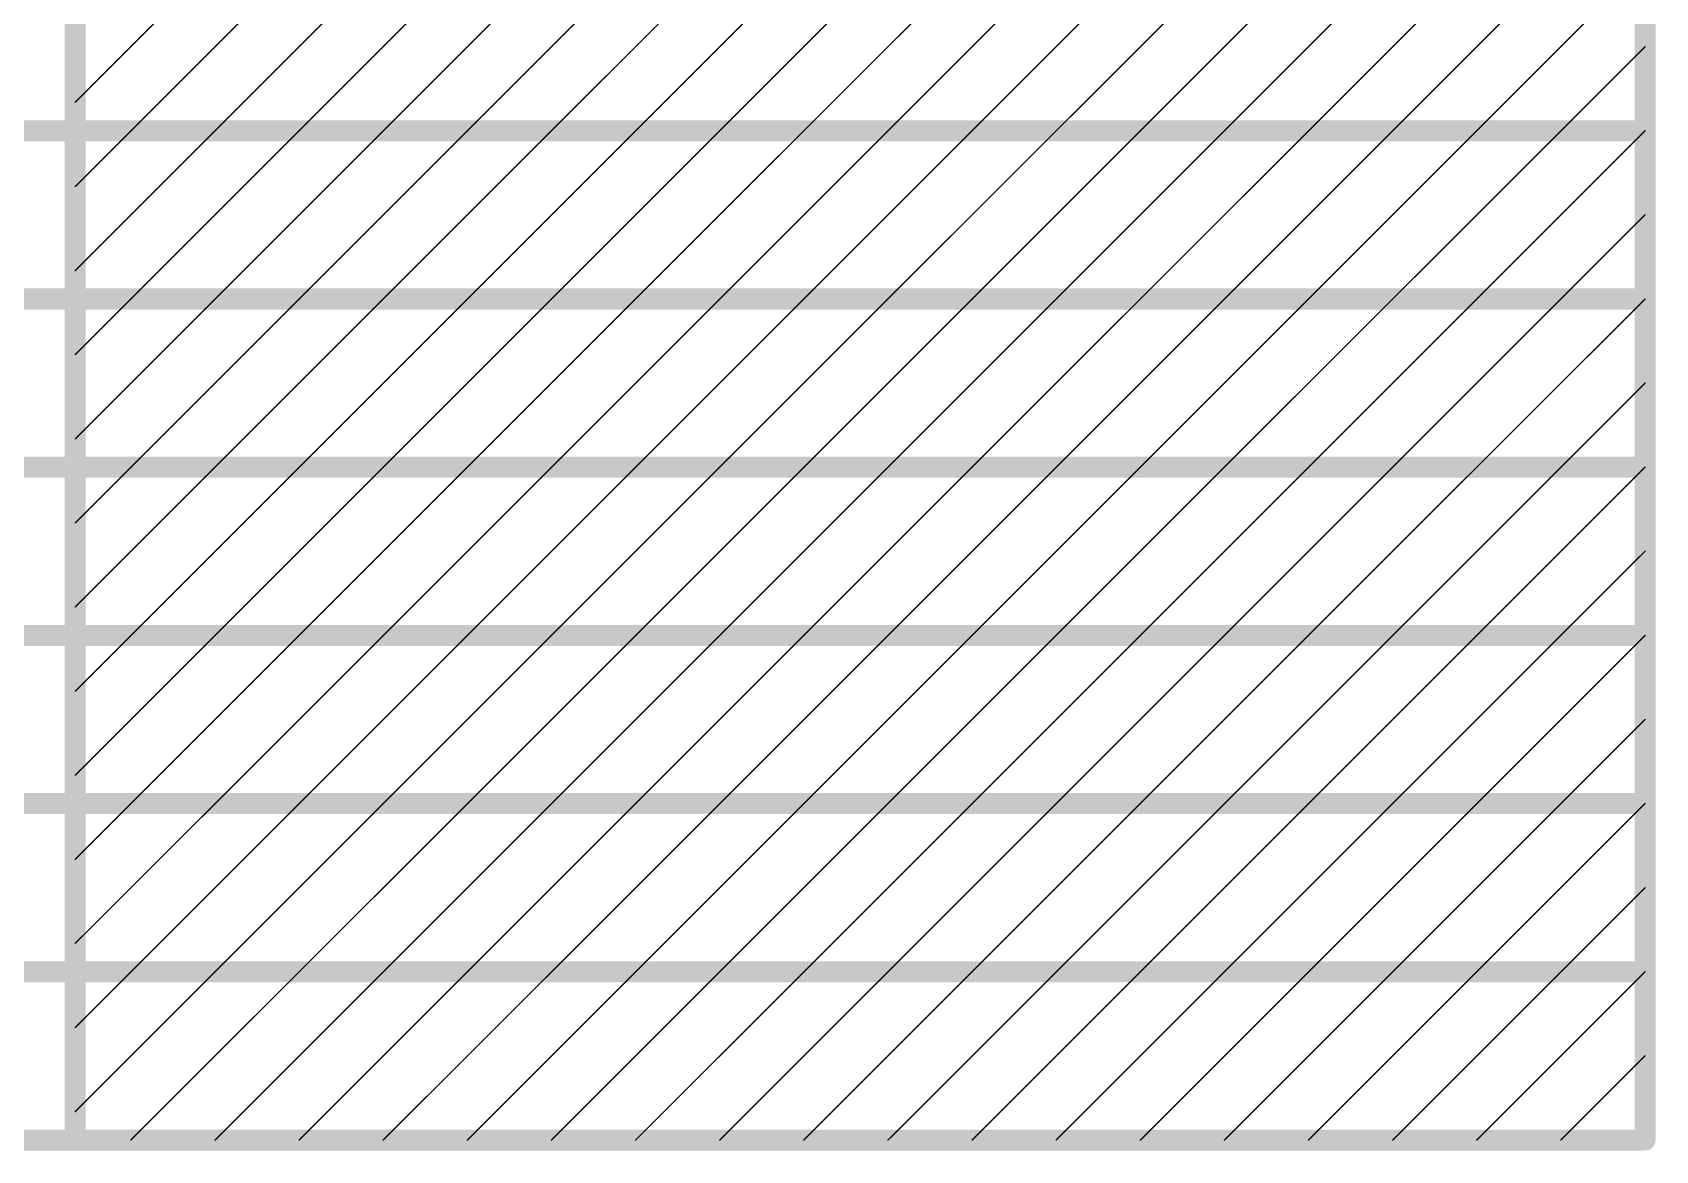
# Model space of a CAD drawing. Header units: inches. Extents: x -6 to 283, y -12 to 154.
# Drawn here: x 92.11 to 121.52, y 74.78 to 95.04 of the extents above; entities that cross this region are included whole.
import ezdxf

# ---------------------------------------------------------------- set-up
doc = ezdxf.new("R2010")
doc.units = ezdxf.units.IN
doc.layers.add('Dimensions', color=6, linetype='Continuous')

msp = doc.modelspace()

# ---------------------------------------------------------------- linework, layer by layer
at = {"layer": 'Dimensions'}
for points in [[(92.889, 74.974, 0.381, 0.381, 0), (92.889, 154.222, 0.381, 0.381, 0)], [(121.329, 74.974, 0.381, 0.381, 0), (121.329, 154.222, 0.381, 0.381, 0)], [(92.889, 93.778, 0.0254, 0.0254, 0), (95.421, 96.31, 0.0254, 0.0254, 0)], [(93.897, 93.262, 0.0254, 0.0254, 0), (96.945, 96.31, 0.0254, 0.0254, 0)], [(95.421, 93.262, 0.0254, 0.0254, 0), (98.469, 96.31, 0.0254, 0.0254, 0)], [(96.945, 93.262, 0.0254, 0.0254, 0), (99.993, 96.31, 0.0254, 0.0254, 0)], [(98.469, 93.262, 0.0254, 0.0254, 0), (101.517, 96.31, 0.0254, 0.0254, 0)], [(99.993, 93.262, 0.0254, 0.0254, 0), (103.041, 96.31, 0.0254, 0.0254, 0)], [(101.517, 93.262, 0.0254, 0.0254, 0), (104.565, 96.31, 0.0254, 0.0254, 0)], [(103.041, 93.262, 0.0254, 0.0254, 0), (106.089, 96.31, 0.0254, 0.0254, 0)], [(104.565, 93.262, 0.0254, 0.0254, 0), (107.613, 96.31, 0.0254, 0.0254, 0)], [(106.089, 93.262, 0.0254, 0.0254, 0), (109.137, 96.31, 0.0254, 0.0254, 0)], [(107.613, 93.262, 0.0254, 0.0254, 0), (110.661, 96.31, 0.0254, 0.0254, 0)], [(109.137, 93.262, 0.0254, 0.0254, 0), (112.185, 96.31, 0.0254, 0.0254, 0)], [(110.661, 93.262, 0.0254, 0.0254, 0), (113.709, 96.31, 0.0254, 0.0254, 0)], [(112.185, 93.262, 0.0254, 0.0254, 0), (115.233, 96.31, 0.0254, 0.0254, 0)], [(113.709, 93.262, 0.0254, 0.0254, 0), (116.757, 96.31, 0.0254, 0.0254, 0)], [(115.233, 93.262, 0.0254, 0.0254, 0), (118.281, 96.31, 0.0254, 0.0254, 0)], [(116.757, 93.262, 0.0254, 0.0254, 0), (119.805, 96.31, 0.0254, 0.0254, 0)], [(118.281, 93.262, 0.0254, 0.0254, 0), (121.329, 96.31, 0.0254, 0.0254, 0)], [(119.805, 93.262, 0.0254, 0.0254, 0), (121.329, 94.786, 0.0254, 0.0254, 0)], [(78.415, 93.262, 0.381, 0.381, 0), (92.889, 93.262, 0.381, 0.381, 0)], [(92.889, 93.262, 0.381, 0.381, 0), (121.329, 93.262, 0.381, 0.381, 0)], [(92.889, 90.73, 0.0254, 0.0254, 0), (95.421, 93.262, 0.0254, 0.0254, 0)], [(92.889, 92.254, 0.0254, 0.0254, 0), (93.897, 93.262, 0.0254, 0.0254, 0)], [(93.897, 90.214, 0.0254, 0.0254, 0), (96.945, 93.262, 0.0254, 0.0254, 0)], [(95.421, 90.214, 0.0254, 0.0254, 0), (98.469, 93.262, 0.0254, 0.0254, 0)], [(96.945, 90.214, 0.0254, 0.0254, 0), (99.993, 93.262, 0.0254, 0.0254, 0)], [(98.469, 90.214, 0.0254, 0.0254, 0), (101.517, 93.262, 0.0254, 0.0254, 0)], [(99.993, 90.214, 0.0254, 0.0254, 0), (103.041, 93.262, 0.0254, 0.0254, 0)], [(101.517, 90.214, 0.0254, 0.0254, 0), (104.565, 93.262, 0.0254, 0.0254, 0)], [(103.041, 90.214, 0.0254, 0.0254, 0), (106.089, 93.262, 0.0254, 0.0254, 0)], [(104.565, 90.214, 0.0254, 0.0254, 0), (107.613, 93.262, 0.0254, 0.0254, 0)], [(106.089, 90.214, 0.0254, 0.0254, 0), (109.137, 93.262, 0.0254, 0.0254, 0)], [(107.613, 90.214, 0.0254, 0.0254, 0), (110.661, 93.262, 0.0254, 0.0254, 0)], [(109.137, 90.214, 0.0254, 0.0254, 0), (112.185, 93.262, 0.0254, 0.0254, 0)], [(110.661, 90.214, 0.0254, 0.0254, 0), (113.709, 93.262, 0.0254, 0.0254, 0)], [(112.185, 90.214, 0.0254, 0.0254, 0), (115.233, 93.262, 0.0254, 0.0254, 0)], [(113.709, 90.214, 0.0254, 0.0254, 0), (116.757, 93.262, 0.0254, 0.0254, 0)], [(115.233, 90.214, 0.0254, 0.0254, 0), (118.281, 93.262, 0.0254, 0.0254, 0)], [(116.757, 90.214, 0.0254, 0.0254, 0), (119.805, 93.262, 0.0254, 0.0254, 0)], [(118.281, 90.214, 0.0254, 0.0254, 0), (121.329, 93.262, 0.0254, 0.0254, 0)], [(119.805, 90.214, 0.0254, 0.0254, 0), (121.329, 91.738, 0.0254, 0.0254, 0)], [(78.415, 90.214, 0.381, 0.381, 0), (92.889, 90.214, 0.381, 0.381, 0)], [(92.889, 90.214, 0.381, 0.381, 0), (121.329, 90.214, 0.381, 0.381, 0)], [(92.889, 87.682, 0.0254, 0.0254, 0), (95.421, 90.214, 0.0254, 0.0254, 0)], [(92.889, 89.206, 0.0254, 0.0254, 0), (93.897, 90.214, 0.0254, 0.0254, 0)], [(93.897, 87.166, 0.0254, 0.0254, 0), (96.945, 90.214, 0.0254, 0.0254, 0)], [(95.421, 87.166, 0.0254, 0.0254, 0), (98.469, 90.214, 0.0254, 0.0254, 0)], [(96.945, 87.166, 0.0254, 0.0254, 0), (99.993, 90.214, 0.0254, 0.0254, 0)], [(98.469, 87.166, 0.0254, 0.0254, 0), (101.517, 90.214, 0.0254, 0.0254, 0)], [(99.993, 87.166, 0.0254, 0.0254, 0), (103.041, 90.214, 0.0254, 0.0254, 0)], [(101.517, 87.166, 0.0254, 0.0254, 0), (104.565, 90.214, 0.0254, 0.0254, 0)], [(103.041, 87.166, 0.0254, 0.0254, 0), (106.089, 90.214, 0.0254, 0.0254, 0)], [(104.565, 87.166, 0.0254, 0.0254, 0), (107.613, 90.214, 0.0254, 0.0254, 0)], [(106.089, 87.166, 0.0254, 0.0254, 0), (109.137, 90.214, 0.0254, 0.0254, 0)], [(107.613, 87.166, 0.0254, 0.0254, 0), (110.661, 90.214, 0.0254, 0.0254, 0)], [(109.137, 87.166, 0.0254, 0.0254, 0), (112.185, 90.214, 0.0254, 0.0254, 0)], [(110.661, 87.166, 0.0254, 0.0254, 0), (113.709, 90.214, 0.0254, 0.0254, 0)], [(112.185, 87.166, 0.0254, 0.0254, 0), (115.233, 90.214, 0.0254, 0.0254, 0)], [(113.709, 87.166, 0.0254, 0.0254, 0), (116.757, 90.214, 0.0254, 0.0254, 0)], [(115.233, 87.166, 0.0254, 0.0254, 0), (118.281, 90.214, 0.0254, 0.0254, 0)], [(116.757, 87.166, 0.0254, 0.0254, 0), (119.805, 90.214, 0.0254, 0.0254, 0)], [(118.281, 87.166, 0.0254, 0.0254, 0), (121.329, 90.214, 0.0254, 0.0254, 0)], [(119.805, 87.166, 0.0254, 0.0254, 0), (121.329, 88.69, 0.0254, 0.0254, 0)], [(78.415, 87.166, 0.381, 0.381, 0), (92.889, 87.166, 0.381, 0.381, 0)], [(92.889, 87.166, 0.381, 0.381, 0), (121.329, 87.166, 0.381, 0.381, 0)], [(92.889, 84.634, 0.0254, 0.0254, 0), (95.421, 87.166, 0.0254, 0.0254, 0)], [(92.889, 86.158, 0.0254, 0.0254, 0), (93.897, 87.166, 0.0254, 0.0254, 0)], [(93.897, 84.118, 0.0254, 0.0254, 0), (96.945, 87.166, 0.0254, 0.0254, 0)], [(95.421, 84.118, 0.0254, 0.0254, 0), (98.469, 87.166, 0.0254, 0.0254, 0)], [(96.945, 84.118, 0.0254, 0.0254, 0), (99.993, 87.166, 0.0254, 0.0254, 0)], [(98.469, 84.118, 0.0254, 0.0254, 0), (101.517, 87.166, 0.0254, 0.0254, 0)], [(99.993, 84.118, 0.0254, 0.0254, 0), (103.041, 87.166, 0.0254, 0.0254, 0)], [(101.517, 84.118, 0.0254, 0.0254, 0), (104.565, 87.166, 0.0254, 0.0254, 0)], [(103.041, 84.118, 0.0254, 0.0254, 0), (106.089, 87.166, 0.0254, 0.0254, 0)], [(104.565, 84.118, 0.0254, 0.0254, 0), (107.613, 87.166, 0.0254, 0.0254, 0)], [(106.089, 84.118, 0.0254, 0.0254, 0), (109.137, 87.166, 0.0254, 0.0254, 0)], [(107.613, 84.118, 0.0254, 0.0254, 0), (110.661, 87.166, 0.0254, 0.0254, 0)], [(109.137, 84.118, 0.0254, 0.0254, 0), (112.185, 87.166, 0.0254, 0.0254, 0)], [(110.661, 84.118, 0.0254, 0.0254, 0), (113.709, 87.166, 0.0254, 0.0254, 0)], [(112.185, 84.118, 0.0254, 0.0254, 0), (115.233, 87.166, 0.0254, 0.0254, 0)], [(113.709, 84.118, 0.0254, 0.0254, 0), (116.757, 87.166, 0.0254, 0.0254, 0)], [(115.233, 84.118, 0.0254, 0.0254, 0), (118.281, 87.166, 0.0254, 0.0254, 0)], [(116.757, 84.118, 0.0254, 0.0254, 0), (119.805, 87.166, 0.0254, 0.0254, 0)], [(118.281, 84.118, 0.0254, 0.0254, 0), (121.329, 87.166, 0.0254, 0.0254, 0)], [(119.805, 84.118, 0.0254, 0.0254, 0), (121.329, 85.642, 0.0254, 0.0254, 0)], [(78.415, 84.118, 0.381, 0.381, 0), (92.889, 84.118, 0.381, 0.381, 0)], [(92.889, 84.118, 0.381, 0.381, 0), (121.329, 84.118, 0.381, 0.381, 0)], [(92.889, 81.586, 0.0254, 0.0254, 0), (95.421, 84.118, 0.0254, 0.0254, 0)], [(92.889, 83.11, 0.0254, 0.0254, 0), (93.897, 84.118, 0.0254, 0.0254, 0)], [(93.897, 81.07, 0.0254, 0.0254, 0), (96.945, 84.118, 0.0254, 0.0254, 0)], [(95.421, 81.07, 0.0254, 0.0254, 0), (98.469, 84.118, 0.0254, 0.0254, 0)], [(96.945, 81.07, 0.0254, 0.0254, 0), (99.993, 84.118, 0.0254, 0.0254, 0)], [(98.469, 81.07, 0.0254, 0.0254, 0), (101.517, 84.118, 0.0254, 0.0254, 0)], [(99.993, 81.07, 0.0254, 0.0254, 0), (103.041, 84.118, 0.0254, 0.0254, 0)], [(101.517, 81.07, 0.0254, 0.0254, 0), (104.565, 84.118, 0.0254, 0.0254, 0)], [(103.041, 81.07, 0.0254, 0.0254, 0), (106.089, 84.118, 0.0254, 0.0254, 0)], [(104.565, 81.07, 0.0254, 0.0254, 0), (107.613, 84.118, 0.0254, 0.0254, 0)], [(106.089, 81.07, 0.0254, 0.0254, 0), (109.137, 84.118, 0.0254, 0.0254, 0)], [(107.613, 81.07, 0.0254, 0.0254, 0), (110.661, 84.118, 0.0254, 0.0254, 0)], [(109.137, 81.07, 0.0254, 0.0254, 0), (112.185, 84.118, 0.0254, 0.0254, 0)], [(110.661, 81.07, 0.0254, 0.0254, 0), (113.709, 84.118, 0.0254, 0.0254, 0)], [(112.185, 81.07, 0.0254, 0.0254, 0), (115.233, 84.118, 0.0254, 0.0254, 0)], [(113.709, 81.07, 0.0254, 0.0254, 0), (116.757, 84.118, 0.0254, 0.0254, 0)], [(115.233, 81.07, 0.0254, 0.0254, 0), (118.281, 84.118, 0.0254, 0.0254, 0)], [(116.757, 81.07, 0.0254, 0.0254, 0), (119.805, 84.118, 0.0254, 0.0254, 0)], [(118.281, 81.07, 0.0254, 0.0254, 0), (121.329, 84.118, 0.0254, 0.0254, 0)], [(119.805, 81.07, 0.0254, 0.0254, 0), (121.329, 82.594, 0.0254, 0.0254, 0)], [(78.415, 81.07, 0.381, 0.381, 0), (92.889, 81.07, 0.381, 0.381, 0)], [(92.889, 81.07, 0.381, 0.381, 0), (121.329, 81.07, 0.381, 0.381, 0)], [(92.889, 78.538, 0.0254, 0.0254, 0), (95.421, 81.07, 0.0254, 0.0254, 0)], [(92.889, 80.062, 0.0254, 0.0254, 0), (93.897, 81.07, 0.0254, 0.0254, 0)], [(93.897, 78.022, 0.0254, 0.0254, 0), (96.945, 81.07, 0.0254, 0.0254, 0)], [(95.421, 78.022, 0.0254, 0.0254, 0), (98.469, 81.07, 0.0254, 0.0254, 0)], [(96.945, 78.022, 0.0254, 0.0254, 0), (99.993, 81.07, 0.0254, 0.0254, 0)], [(98.469, 78.022, 0.0254, 0.0254, 0), (101.517, 81.07, 0.0254, 0.0254, 0)], [(99.993, 78.022, 0.0254, 0.0254, 0), (103.041, 81.07, 0.0254, 0.0254, 0)], [(101.517, 78.022, 0.0254, 0.0254, 0), (104.565, 81.07, 0.0254, 0.0254, 0)], [(103.041, 78.022, 0.0254, 0.0254, 0), (106.089, 81.07, 0.0254, 0.0254, 0)], [(104.565, 78.022, 0.0254, 0.0254, 0), (107.613, 81.07, 0.0254, 0.0254, 0)], [(106.089, 78.022, 0.0254, 0.0254, 0), (109.137, 81.07, 0.0254, 0.0254, 0)], [(107.613, 78.022, 0.0254, 0.0254, 0), (110.661, 81.07, 0.0254, 0.0254, 0)], [(109.137, 78.022, 0.0254, 0.0254, 0), (112.185, 81.07, 0.0254, 0.0254, 0)], [(110.661, 78.022, 0.0254, 0.0254, 0), (113.709, 81.07, 0.0254, 0.0254, 0)], [(112.185, 78.022, 0.0254, 0.0254, 0), (115.233, 81.07, 0.0254, 0.0254, 0)], [(113.709, 78.022, 0.0254, 0.0254, 0), (116.757, 81.07, 0.0254, 0.0254, 0)], [(115.233, 78.022, 0.0254, 0.0254, 0), (118.281, 81.07, 0.0254, 0.0254, 0)], [(116.757, 78.022, 0.0254, 0.0254, 0), (119.805, 81.07, 0.0254, 0.0254, 0)], [(118.281, 78.022, 0.0254, 0.0254, 0), (121.329, 81.07, 0.0254, 0.0254, 0)], [(119.805, 78.022, 0.0254, 0.0254, 0), (121.329, 79.546, 0.0254, 0.0254, 0)], [(78.415, 78.022, 0.381, 0.381, 0), (92.889, 78.022, 0.381, 0.381, 0)], [(92.889, 78.022, 0.381, 0.381, 0), (121.329, 78.022, 0.381, 0.381, 0)], [(92.889, 75.49, 0.0254, 0.0254, 0), (95.421, 78.022, 0.0254, 0.0254, 0)], [(92.889, 77.014, 0.0254, 0.0254, 0), (93.897, 78.022, 0.0254, 0.0254, 0)], [(93.897, 74.974, 0.0254, 0.0254, 0), (96.945, 78.022, 0.0254, 0.0254, 0)], [(95.421, 74.974, 0.0254, 0.0254, 0), (98.469, 78.022, 0.0254, 0.0254, 0)], [(96.945, 74.974, 0.0254, 0.0254, 0), (99.993, 78.022, 0.0254, 0.0254, 0)], [(98.469, 74.974, 0.0254, 0.0254, 0), (101.517, 78.022, 0.0254, 0.0254, 0)], [(99.993, 74.974, 0.0254, 0.0254, 0), (103.041, 78.022, 0.0254, 0.0254, 0)], [(101.517, 74.974, 0.0254, 0.0254, 0), (104.565, 78.022, 0.0254, 0.0254, 0)], [(103.041, 74.974, 0.0254, 0.0254, 0), (106.089, 78.022, 0.0254, 0.0254, 0)], [(104.565, 74.974, 0.0254, 0.0254, 0), (107.613, 78.022, 0.0254, 0.0254, 0)], [(106.089, 74.974, 0.0254, 0.0254, 0), (109.137, 78.022, 0.0254, 0.0254, 0)], [(107.613, 74.974, 0.0254, 0.0254, 0), (110.661, 78.022, 0.0254, 0.0254, 0)], [(109.137, 74.974, 0.0254, 0.0254, 0), (112.185, 78.022, 0.0254, 0.0254, 0)], [(110.661, 74.974, 0.0254, 0.0254, 0), (113.709, 78.022, 0.0254, 0.0254, 0)], [(112.185, 74.974, 0.0254, 0.0254, 0), (115.233, 78.022, 0.0254, 0.0254, 0)], [(113.709, 74.974, 0.0254, 0.0254, 0), (116.757, 78.022, 0.0254, 0.0254, 0)], [(115.233, 74.974, 0.0254, 0.0254, 0), (118.281, 78.022, 0.0254, 0.0254, 0)], [(116.757, 74.974, 0.0254, 0.0254, 0), (119.805, 78.022, 0.0254, 0.0254, 0)], [(118.281, 74.974, 0.0254, 0.0254, 0), (121.329, 78.022, 0.0254, 0.0254, 0)], [(119.805, 74.974, 0.0254, 0.0254, 0), (121.329, 76.498, 0.0254, 0.0254, 0)], [(78.415, 74.974, 0.381, 0.381, 0), (92.889, 74.974, 0.381, 0.381, 0)], [(92.889, 74.974, 0.381, 0.381, 0), (121.329, 74.974, 0.381, 0.381, 0)]]:
    msp.add_lwpolyline(points, format="xyseb", dxfattribs=at)
for points in [[(121.323, 94.786, 0.0127, 0.0127, 1), (121.335, 94.786, 0.0127, 0.0127, 1)], [(92.883, 93.778, 0.0127, 0.0127, 1), (92.895, 93.778, 0.0127, 0.0127, 1)], [(92.794, 93.262, 0.191, 0.191, 1), (92.984, 93.262, 0.191, 0.191, 1)], [(92.794, 93.262, 0.191, 0.191, 1), (92.984, 93.262, 0.191, 0.191, 1)], [(93.891, 93.262, 0.0127, 0.0127, 1), (93.903, 93.262, 0.0127, 0.0127, 1)], [(93.891, 93.262, 0.0127, 0.0127, 1), (93.903, 93.262, 0.0127, 0.0127, 1)], [(95.415, 93.262, 0.0127, 0.0127, 1), (95.427, 93.262, 0.0127, 0.0127, 1)], [(95.415, 93.262, 0.0127, 0.0127, 1), (95.427, 93.262, 0.0127, 0.0127, 1)], [(96.939, 93.262, 0.0127, 0.0127, 1), (96.951, 93.262, 0.0127, 0.0127, 1)], [(96.939, 93.262, 0.0127, 0.0127, 1), (96.951, 93.262, 0.0127, 0.0127, 1)], [(98.463, 93.262, 0.0127, 0.0127, 1), (98.475, 93.262, 0.0127, 0.0127, 1)], [(98.463, 93.262, 0.0127, 0.0127, 1), (98.475, 93.262, 0.0127, 0.0127, 1)], [(99.987, 93.262, 0.0127, 0.0127, 1), (99.999, 93.262, 0.0127, 0.0127, 1)], [(99.987, 93.262, 0.0127, 0.0127, 1), (99.999, 93.262, 0.0127, 0.0127, 1)], [(101.511, 93.262, 0.0127, 0.0127, 1), (101.523, 93.262, 0.0127, 0.0127, 1)], [(101.511, 93.262, 0.0127, 0.0127, 1), (101.523, 93.262, 0.0127, 0.0127, 1)], [(103.035, 93.262, 0.0127, 0.0127, 1), (103.047, 93.262, 0.0127, 0.0127, 1)], [(103.035, 93.262, 0.0127, 0.0127, 1), (103.047, 93.262, 0.0127, 0.0127, 1)], [(104.559, 93.262, 0.0127, 0.0127, 1), (104.571, 93.262, 0.0127, 0.0127, 1)], [(104.559, 93.262, 0.0127, 0.0127, 1), (104.571, 93.262, 0.0127, 0.0127, 1)], [(106.083, 93.262, 0.0127, 0.0127, 1), (106.095, 93.262, 0.0127, 0.0127, 1)], [(106.083, 93.262, 0.0127, 0.0127, 1), (106.095, 93.262, 0.0127, 0.0127, 1)], [(107.607, 93.262, 0.0127, 0.0127, 1), (107.619, 93.262, 0.0127, 0.0127, 1)], [(107.607, 93.262, 0.0127, 0.0127, 1), (107.619, 93.262, 0.0127, 0.0127, 1)], [(109.131, 93.262, 0.0127, 0.0127, 1), (109.143, 93.262, 0.0127, 0.0127, 1)], [(109.131, 93.262, 0.0127, 0.0127, 1), (109.143, 93.262, 0.0127, 0.0127, 1)], [(110.655, 93.262, 0.0127, 0.0127, 1), (110.667, 93.262, 0.0127, 0.0127, 1)], [(110.655, 93.262, 0.0127, 0.0127, 1), (110.667, 93.262, 0.0127, 0.0127, 1)], [(112.179, 93.262, 0.0127, 0.0127, 1), (112.191, 93.262, 0.0127, 0.0127, 1)], [(112.179, 93.262, 0.0127, 0.0127, 1), (112.191, 93.262, 0.0127, 0.0127, 1)], [(113.703, 93.262, 0.0127, 0.0127, 1), (113.715, 93.262, 0.0127, 0.0127, 1)], [(113.703, 93.262, 0.0127, 0.0127, 1), (113.715, 93.262, 0.0127, 0.0127, 1)], [(115.227, 93.262, 0.0127, 0.0127, 1), (115.239, 93.262, 0.0127, 0.0127, 1)], [(115.227, 93.262, 0.0127, 0.0127, 1), (115.239, 93.262, 0.0127, 0.0127, 1)], [(116.751, 93.262, 0.0127, 0.0127, 1), (116.763, 93.262, 0.0127, 0.0127, 1)], [(116.751, 93.262, 0.0127, 0.0127, 1), (116.763, 93.262, 0.0127, 0.0127, 1)], [(118.275, 93.262, 0.0127, 0.0127, 1), (118.287, 93.262, 0.0127, 0.0127, 1)], [(118.275, 93.262, 0.0127, 0.0127, 1), (118.287, 93.262, 0.0127, 0.0127, 1)], [(119.799, 93.262, 0.0127, 0.0127, 1), (119.811, 93.262, 0.0127, 0.0127, 1)], [(119.799, 93.262, 0.0127, 0.0127, 1), (119.811, 93.262, 0.0127, 0.0127, 1)], [(121.234, 93.262, 0.191, 0.191, 1), (121.424, 93.262, 0.191, 0.191, 1)], [(121.323, 93.262, 0.0127, 0.0127, 1), (121.335, 93.262, 0.0127, 0.0127, 1)], [(92.883, 92.254, 0.0127, 0.0127, 1), (92.895, 92.254, 0.0127, 0.0127, 1)], [(121.323, 91.738, 0.0127, 0.0127, 1), (121.335, 91.738, 0.0127, 0.0127, 1)], [(92.883, 90.73, 0.0127, 0.0127, 1), (92.895, 90.73, 0.0127, 0.0127, 1)], [(92.794, 90.214, 0.191, 0.191, 1), (92.984, 90.214, 0.191, 0.191, 1)], [(92.794, 90.214, 0.191, 0.191, 1), (92.984, 90.214, 0.191, 0.191, 1)], [(121.234, 90.214, 0.191, 0.191, 1), (121.424, 90.214, 0.191, 0.191, 1)], [(93.891, 90.214, 0.0127, 0.0127, 1), (93.903, 90.214, 0.0127, 0.0127, 1)], [(93.891, 90.214, 0.0127, 0.0127, 1), (93.903, 90.214, 0.0127, 0.0127, 1)], [(95.415, 90.214, 0.0127, 0.0127, 1), (95.427, 90.214, 0.0127, 0.0127, 1)], [(95.415, 90.214, 0.0127, 0.0127, 1), (95.427, 90.214, 0.0127, 0.0127, 1)], [(96.939, 90.214, 0.0127, 0.0127, 1), (96.951, 90.214, 0.0127, 0.0127, 1)], [(96.939, 90.214, 0.0127, 0.0127, 1), (96.951, 90.214, 0.0127, 0.0127, 1)], [(98.463, 90.214, 0.0127, 0.0127, 1), (98.475, 90.214, 0.0127, 0.0127, 1)], [(98.463, 90.214, 0.0127, 0.0127, 1), (98.475, 90.214, 0.0127, 0.0127, 1)], [(99.987, 90.214, 0.0127, 0.0127, 1), (99.999, 90.214, 0.0127, 0.0127, 1)], [(99.987, 90.214, 0.0127, 0.0127, 1), (99.999, 90.214, 0.0127, 0.0127, 1)], [(101.511, 90.214, 0.0127, 0.0127, 1), (101.523, 90.214, 0.0127, 0.0127, 1)], [(101.511, 90.214, 0.0127, 0.0127, 1), (101.523, 90.214, 0.0127, 0.0127, 1)], [(103.035, 90.214, 0.0127, 0.0127, 1), (103.047, 90.214, 0.0127, 0.0127, 1)], [(103.035, 90.214, 0.0127, 0.0127, 1), (103.047, 90.214, 0.0127, 0.0127, 1)], [(104.559, 90.214, 0.0127, 0.0127, 1), (104.571, 90.214, 0.0127, 0.0127, 1)], [(104.559, 90.214, 0.0127, 0.0127, 1), (104.571, 90.214, 0.0127, 0.0127, 1)], [(106.083, 90.214, 0.0127, 0.0127, 1), (106.095, 90.214, 0.0127, 0.0127, 1)], [(106.083, 90.214, 0.0127, 0.0127, 1), (106.095, 90.214, 0.0127, 0.0127, 1)], [(107.607, 90.214, 0.0127, 0.0127, 1), (107.619, 90.214, 0.0127, 0.0127, 1)], [(107.607, 90.214, 0.0127, 0.0127, 1), (107.619, 90.214, 0.0127, 0.0127, 1)], [(109.131, 90.214, 0.0127, 0.0127, 1), (109.143, 90.214, 0.0127, 0.0127, 1)], [(109.131, 90.214, 0.0127, 0.0127, 1), (109.143, 90.214, 0.0127, 0.0127, 1)], [(110.655, 90.214, 0.0127, 0.0127, 1), (110.667, 90.214, 0.0127, 0.0127, 1)], [(110.655, 90.214, 0.0127, 0.0127, 1), (110.667, 90.214, 0.0127, 0.0127, 1)], [(112.179, 90.214, 0.0127, 0.0127, 1), (112.191, 90.214, 0.0127, 0.0127, 1)], [(112.179, 90.214, 0.0127, 0.0127, 1), (112.191, 90.214, 0.0127, 0.0127, 1)], [(113.703, 90.214, 0.0127, 0.0127, 1), (113.715, 90.214, 0.0127, 0.0127, 1)], [(113.703, 90.214, 0.0127, 0.0127, 1), (113.715, 90.214, 0.0127, 0.0127, 1)], [(115.227, 90.214, 0.0127, 0.0127, 1), (115.239, 90.214, 0.0127, 0.0127, 1)], [(115.227, 90.214, 0.0127, 0.0127, 1), (115.239, 90.214, 0.0127, 0.0127, 1)], [(116.751, 90.214, 0.0127, 0.0127, 1), (116.763, 90.214, 0.0127, 0.0127, 1)], [(116.751, 90.214, 0.0127, 0.0127, 1), (116.763, 90.214, 0.0127, 0.0127, 1)], [(118.275, 90.214, 0.0127, 0.0127, 1), (118.287, 90.214, 0.0127, 0.0127, 1)], [(118.275, 90.214, 0.0127, 0.0127, 1), (118.287, 90.214, 0.0127, 0.0127, 1)], [(119.799, 90.214, 0.0127, 0.0127, 1), (119.811, 90.214, 0.0127, 0.0127, 1)], [(119.799, 90.214, 0.0127, 0.0127, 1), (119.811, 90.214, 0.0127, 0.0127, 1)], [(121.323, 90.214, 0.0127, 0.0127, 1), (121.335, 90.214, 0.0127, 0.0127, 1)], [(92.883, 89.206, 0.0127, 0.0127, 1), (92.895, 89.206, 0.0127, 0.0127, 1)], [(121.323, 88.69, 0.0127, 0.0127, 1), (121.335, 88.69, 0.0127, 0.0127, 1)], [(92.883, 87.682, 0.0127, 0.0127, 1), (92.895, 87.682, 0.0127, 0.0127, 1)], [(92.794, 87.166, 0.191, 0.191, 1), (92.984, 87.166, 0.191, 0.191, 1)], [(92.794, 87.166, 0.191, 0.191, 1), (92.984, 87.166, 0.191, 0.191, 1)], [(121.234, 87.166, 0.191, 0.191, 1), (121.424, 87.166, 0.191, 0.191, 1)], [(93.891, 87.166, 0.0127, 0.0127, 1), (93.903, 87.166, 0.0127, 0.0127, 1)], [(93.891, 87.166, 0.0127, 0.0127, 1), (93.903, 87.166, 0.0127, 0.0127, 1)], [(95.415, 87.166, 0.0127, 0.0127, 1), (95.427, 87.166, 0.0127, 0.0127, 1)], [(95.415, 87.166, 0.0127, 0.0127, 1), (95.427, 87.166, 0.0127, 0.0127, 1)], [(96.939, 87.166, 0.0127, 0.0127, 1), (96.951, 87.166, 0.0127, 0.0127, 1)], [(96.939, 87.166, 0.0127, 0.0127, 1), (96.951, 87.166, 0.0127, 0.0127, 1)], [(98.463, 87.166, 0.0127, 0.0127, 1), (98.475, 87.166, 0.0127, 0.0127, 1)], [(98.463, 87.166, 0.0127, 0.0127, 1), (98.475, 87.166, 0.0127, 0.0127, 1)], [(99.987, 87.166, 0.0127, 0.0127, 1), (99.999, 87.166, 0.0127, 0.0127, 1)], [(99.987, 87.166, 0.0127, 0.0127, 1), (99.999, 87.166, 0.0127, 0.0127, 1)], [(101.511, 87.166, 0.0127, 0.0127, 1), (101.523, 87.166, 0.0127, 0.0127, 1)], [(101.511, 87.166, 0.0127, 0.0127, 1), (101.523, 87.166, 0.0127, 0.0127, 1)], [(103.035, 87.166, 0.0127, 0.0127, 1), (103.047, 87.166, 0.0127, 0.0127, 1)], [(103.035, 87.166, 0.0127, 0.0127, 1), (103.047, 87.166, 0.0127, 0.0127, 1)], [(104.559, 87.166, 0.0127, 0.0127, 1), (104.571, 87.166, 0.0127, 0.0127, 1)], [(104.559, 87.166, 0.0127, 0.0127, 1), (104.571, 87.166, 0.0127, 0.0127, 1)], [(106.083, 87.166, 0.0127, 0.0127, 1), (106.095, 87.166, 0.0127, 0.0127, 1)], [(106.083, 87.166, 0.0127, 0.0127, 1), (106.095, 87.166, 0.0127, 0.0127, 1)], [(107.607, 87.166, 0.0127, 0.0127, 1), (107.619, 87.166, 0.0127, 0.0127, 1)], [(107.607, 87.166, 0.0127, 0.0127, 1), (107.619, 87.166, 0.0127, 0.0127, 1)], [(109.131, 87.166, 0.0127, 0.0127, 1), (109.143, 87.166, 0.0127, 0.0127, 1)], [(109.131, 87.166, 0.0127, 0.0127, 1), (109.143, 87.166, 0.0127, 0.0127, 1)], [(110.655, 87.166, 0.0127, 0.0127, 1), (110.667, 87.166, 0.0127, 0.0127, 1)], [(110.655, 87.166, 0.0127, 0.0127, 1), (110.667, 87.166, 0.0127, 0.0127, 1)], [(112.179, 87.166, 0.0127, 0.0127, 1), (112.191, 87.166, 0.0127, 0.0127, 1)], [(112.179, 87.166, 0.0127, 0.0127, 1), (112.191, 87.166, 0.0127, 0.0127, 1)], [(113.703, 87.166, 0.0127, 0.0127, 1), (113.715, 87.166, 0.0127, 0.0127, 1)], [(113.703, 87.166, 0.0127, 0.0127, 1), (113.715, 87.166, 0.0127, 0.0127, 1)], [(115.227, 87.166, 0.0127, 0.0127, 1), (115.239, 87.166, 0.0127, 0.0127, 1)], [(115.227, 87.166, 0.0127, 0.0127, 1), (115.239, 87.166, 0.0127, 0.0127, 1)], [(116.751, 87.166, 0.0127, 0.0127, 1), (116.763, 87.166, 0.0127, 0.0127, 1)], [(116.751, 87.166, 0.0127, 0.0127, 1), (116.763, 87.166, 0.0127, 0.0127, 1)], [(118.275, 87.166, 0.0127, 0.0127, 1), (118.287, 87.166, 0.0127, 0.0127, 1)], [(118.275, 87.166, 0.0127, 0.0127, 1), (118.287, 87.166, 0.0127, 0.0127, 1)], [(119.799, 87.166, 0.0127, 0.0127, 1), (119.811, 87.166, 0.0127, 0.0127, 1)], [(119.799, 87.166, 0.0127, 0.0127, 1), (119.811, 87.166, 0.0127, 0.0127, 1)], [(121.323, 87.166, 0.0127, 0.0127, 1), (121.335, 87.166, 0.0127, 0.0127, 1)], [(92.883, 86.158, 0.0127, 0.0127, 1), (92.895, 86.158, 0.0127, 0.0127, 1)], [(121.323, 85.642, 0.0127, 0.0127, 1), (121.335, 85.642, 0.0127, 0.0127, 1)], [(92.883, 84.634, 0.0127, 0.0127, 1), (92.895, 84.634, 0.0127, 0.0127, 1)], [(92.794, 84.118, 0.191, 0.191, 1), (92.984, 84.118, 0.191, 0.191, 1)], [(92.794, 84.118, 0.191, 0.191, 1), (92.984, 84.118, 0.191, 0.191, 1)], [(93.891, 84.118, 0.0127, 0.0127, 1), (93.903, 84.118, 0.0127, 0.0127, 1)], [(93.891, 84.118, 0.0127, 0.0127, 1), (93.903, 84.118, 0.0127, 0.0127, 1)], [(95.415, 84.118, 0.0127, 0.0127, 1), (95.427, 84.118, 0.0127, 0.0127, 1)], [(95.415, 84.118, 0.0127, 0.0127, 1), (95.427, 84.118, 0.0127, 0.0127, 1)], [(96.939, 84.118, 0.0127, 0.0127, 1), (96.951, 84.118, 0.0127, 0.0127, 1)], [(96.939, 84.118, 0.0127, 0.0127, 1), (96.951, 84.118, 0.0127, 0.0127, 1)], [(98.463, 84.118, 0.0127, 0.0127, 1), (98.475, 84.118, 0.0127, 0.0127, 1)], [(98.463, 84.118, 0.0127, 0.0127, 1), (98.475, 84.118, 0.0127, 0.0127, 1)], [(99.987, 84.118, 0.0127, 0.0127, 1), (99.999, 84.118, 0.0127, 0.0127, 1)], [(99.987, 84.118, 0.0127, 0.0127, 1), (99.999, 84.118, 0.0127, 0.0127, 1)], [(101.511, 84.118, 0.0127, 0.0127, 1), (101.523, 84.118, 0.0127, 0.0127, 1)], [(101.511, 84.118, 0.0127, 0.0127, 1), (101.523, 84.118, 0.0127, 0.0127, 1)], [(103.035, 84.118, 0.0127, 0.0127, 1), (103.047, 84.118, 0.0127, 0.0127, 1)], [(103.035, 84.118, 0.0127, 0.0127, 1), (103.047, 84.118, 0.0127, 0.0127, 1)], [(104.559, 84.118, 0.0127, 0.0127, 1), (104.571, 84.118, 0.0127, 0.0127, 1)], [(104.559, 84.118, 0.0127, 0.0127, 1), (104.571, 84.118, 0.0127, 0.0127, 1)], [(106.083, 84.118, 0.0127, 0.0127, 1), (106.095, 84.118, 0.0127, 0.0127, 1)], [(106.083, 84.118, 0.0127, 0.0127, 1), (106.095, 84.118, 0.0127, 0.0127, 1)], [(107.607, 84.118, 0.0127, 0.0127, 1), (107.619, 84.118, 0.0127, 0.0127, 1)], [(107.607, 84.118, 0.0127, 0.0127, 1), (107.619, 84.118, 0.0127, 0.0127, 1)], [(109.131, 84.118, 0.0127, 0.0127, 1), (109.143, 84.118, 0.0127, 0.0127, 1)], [(109.131, 84.118, 0.0127, 0.0127, 1), (109.143, 84.118, 0.0127, 0.0127, 1)], [(110.655, 84.118, 0.0127, 0.0127, 1), (110.667, 84.118, 0.0127, 0.0127, 1)], [(110.655, 84.118, 0.0127, 0.0127, 1), (110.667, 84.118, 0.0127, 0.0127, 1)], [(112.179, 84.118, 0.0127, 0.0127, 1), (112.191, 84.118, 0.0127, 0.0127, 1)], [(112.179, 84.118, 0.0127, 0.0127, 1), (112.191, 84.118, 0.0127, 0.0127, 1)], [(113.703, 84.118, 0.0127, 0.0127, 1), (113.715, 84.118, 0.0127, 0.0127, 1)], [(113.703, 84.118, 0.0127, 0.0127, 1), (113.715, 84.118, 0.0127, 0.0127, 1)], [(115.227, 84.118, 0.0127, 0.0127, 1), (115.239, 84.118, 0.0127, 0.0127, 1)], [(115.227, 84.118, 0.0127, 0.0127, 1), (115.239, 84.118, 0.0127, 0.0127, 1)], [(116.751, 84.118, 0.0127, 0.0127, 1), (116.763, 84.118, 0.0127, 0.0127, 1)], [(116.751, 84.118, 0.0127, 0.0127, 1), (116.763, 84.118, 0.0127, 0.0127, 1)], [(118.275, 84.118, 0.0127, 0.0127, 1), (118.287, 84.118, 0.0127, 0.0127, 1)], [(118.275, 84.118, 0.0127, 0.0127, 1), (118.287, 84.118, 0.0127, 0.0127, 1)], [(119.799, 84.118, 0.0127, 0.0127, 1), (119.811, 84.118, 0.0127, 0.0127, 1)], [(119.799, 84.118, 0.0127, 0.0127, 1), (119.811, 84.118, 0.0127, 0.0127, 1)], [(121.234, 84.118, 0.191, 0.191, 1), (121.424, 84.118, 0.191, 0.191, 1)], [(121.323, 84.118, 0.0127, 0.0127, 1), (121.335, 84.118, 0.0127, 0.0127, 1)], [(92.883, 83.11, 0.0127, 0.0127, 1), (92.895, 83.11, 0.0127, 0.0127, 1)], [(121.323, 82.594, 0.0127, 0.0127, 1), (121.335, 82.594, 0.0127, 0.0127, 1)], [(92.883, 81.586, 0.0127, 0.0127, 1), (92.895, 81.586, 0.0127, 0.0127, 1)], [(92.794, 81.07, 0.191, 0.191, 1), (92.984, 81.07, 0.191, 0.191, 1)], [(92.794, 81.07, 0.191, 0.191, 1), (92.984, 81.07, 0.191, 0.191, 1)], [(121.234, 81.07, 0.191, 0.191, 1), (121.424, 81.07, 0.191, 0.191, 1)], [(93.891, 81.07, 0.0127, 0.0127, 1), (93.903, 81.07, 0.0127, 0.0127, 1)], [(93.891, 81.07, 0.0127, 0.0127, 1), (93.903, 81.07, 0.0127, 0.0127, 1)], [(95.415, 81.07, 0.0127, 0.0127, 1), (95.427, 81.07, 0.0127, 0.0127, 1)], [(95.415, 81.07, 0.0127, 0.0127, 1), (95.427, 81.07, 0.0127, 0.0127, 1)], [(96.939, 81.07, 0.0127, 0.0127, 1), (96.951, 81.07, 0.0127, 0.0127, 1)], [(96.939, 81.07, 0.0127, 0.0127, 1), (96.951, 81.07, 0.0127, 0.0127, 1)], [(98.463, 81.07, 0.0127, 0.0127, 1), (98.475, 81.07, 0.0127, 0.0127, 1)], [(98.463, 81.07, 0.0127, 0.0127, 1), (98.475, 81.07, 0.0127, 0.0127, 1)], [(99.987, 81.07, 0.0127, 0.0127, 1), (99.999, 81.07, 0.0127, 0.0127, 1)], [(99.987, 81.07, 0.0127, 0.0127, 1), (99.999, 81.07, 0.0127, 0.0127, 1)], [(101.511, 81.07, 0.0127, 0.0127, 1), (101.523, 81.07, 0.0127, 0.0127, 1)], [(101.511, 81.07, 0.0127, 0.0127, 1), (101.523, 81.07, 0.0127, 0.0127, 1)], [(103.035, 81.07, 0.0127, 0.0127, 1), (103.047, 81.07, 0.0127, 0.0127, 1)], [(103.035, 81.07, 0.0127, 0.0127, 1), (103.047, 81.07, 0.0127, 0.0127, 1)], [(104.559, 81.07, 0.0127, 0.0127, 1), (104.571, 81.07, 0.0127, 0.0127, 1)], [(104.559, 81.07, 0.0127, 0.0127, 1), (104.571, 81.07, 0.0127, 0.0127, 1)], [(106.083, 81.07, 0.0127, 0.0127, 1), (106.095, 81.07, 0.0127, 0.0127, 1)], [(106.083, 81.07, 0.0127, 0.0127, 1), (106.095, 81.07, 0.0127, 0.0127, 1)], [(107.607, 81.07, 0.0127, 0.0127, 1), (107.619, 81.07, 0.0127, 0.0127, 1)], [(107.607, 81.07, 0.0127, 0.0127, 1), (107.619, 81.07, 0.0127, 0.0127, 1)], [(109.131, 81.07, 0.0127, 0.0127, 1), (109.143, 81.07, 0.0127, 0.0127, 1)], [(109.131, 81.07, 0.0127, 0.0127, 1), (109.143, 81.07, 0.0127, 0.0127, 1)], [(110.655, 81.07, 0.0127, 0.0127, 1), (110.667, 81.07, 0.0127, 0.0127, 1)], [(110.655, 81.07, 0.0127, 0.0127, 1), (110.667, 81.07, 0.0127, 0.0127, 1)], [(112.179, 81.07, 0.0127, 0.0127, 1), (112.191, 81.07, 0.0127, 0.0127, 1)], [(112.179, 81.07, 0.0127, 0.0127, 1), (112.191, 81.07, 0.0127, 0.0127, 1)], [(113.703, 81.07, 0.0127, 0.0127, 1), (113.715, 81.07, 0.0127, 0.0127, 1)], [(113.703, 81.07, 0.0127, 0.0127, 1), (113.715, 81.07, 0.0127, 0.0127, 1)], [(115.227, 81.07, 0.0127, 0.0127, 1), (115.239, 81.07, 0.0127, 0.0127, 1)], [(115.227, 81.07, 0.0127, 0.0127, 1), (115.239, 81.07, 0.0127, 0.0127, 1)], [(116.751, 81.07, 0.0127, 0.0127, 1), (116.763, 81.07, 0.0127, 0.0127, 1)], [(116.751, 81.07, 0.0127, 0.0127, 1), (116.763, 81.07, 0.0127, 0.0127, 1)], [(118.275, 81.07, 0.0127, 0.0127, 1), (118.287, 81.07, 0.0127, 0.0127, 1)], [(118.275, 81.07, 0.0127, 0.0127, 1), (118.287, 81.07, 0.0127, 0.0127, 1)], [(119.799, 81.07, 0.0127, 0.0127, 1), (119.811, 81.07, 0.0127, 0.0127, 1)], [(119.799, 81.07, 0.0127, 0.0127, 1), (119.811, 81.07, 0.0127, 0.0127, 1)], [(121.323, 81.07, 0.0127, 0.0127, 1), (121.335, 81.07, 0.0127, 0.0127, 1)], [(92.883, 80.062, 0.0127, 0.0127, 1), (92.895, 80.062, 0.0127, 0.0127, 1)], [(121.323, 79.546, 0.0127, 0.0127, 1), (121.335, 79.546, 0.0127, 0.0127, 1)], [(92.883, 78.538, 0.0127, 0.0127, 1), (92.895, 78.538, 0.0127, 0.0127, 1)], [(92.794, 78.022, 0.191, 0.191, 1), (92.984, 78.022, 0.191, 0.191, 1)], [(92.794, 78.022, 0.191, 0.191, 1), (92.984, 78.022, 0.191, 0.191, 1)], [(93.891, 78.022, 0.0127, 0.0127, 1), (93.903, 78.022, 0.0127, 0.0127, 1)], [(93.891, 78.022, 0.0127, 0.0127, 1), (93.903, 78.022, 0.0127, 0.0127, 1)], [(95.415, 78.022, 0.0127, 0.0127, 1), (95.427, 78.022, 0.0127, 0.0127, 1)], [(95.415, 78.022, 0.0127, 0.0127, 1), (95.427, 78.022, 0.0127, 0.0127, 1)], [(96.939, 78.022, 0.0127, 0.0127, 1), (96.951, 78.022, 0.0127, 0.0127, 1)], [(96.939, 78.022, 0.0127, 0.0127, 1), (96.951, 78.022, 0.0127, 0.0127, 1)], [(98.463, 78.022, 0.0127, 0.0127, 1), (98.475, 78.022, 0.0127, 0.0127, 1)], [(98.463, 78.022, 0.0127, 0.0127, 1), (98.475, 78.022, 0.0127, 0.0127, 1)], [(99.987, 78.022, 0.0127, 0.0127, 1), (99.999, 78.022, 0.0127, 0.0127, 1)], [(99.987, 78.022, 0.0127, 0.0127, 1), (99.999, 78.022, 0.0127, 0.0127, 1)], [(101.511, 78.022, 0.0127, 0.0127, 1), (101.523, 78.022, 0.0127, 0.0127, 1)], [(101.511, 78.022, 0.0127, 0.0127, 1), (101.523, 78.022, 0.0127, 0.0127, 1)], [(103.035, 78.022, 0.0127, 0.0127, 1), (103.047, 78.022, 0.0127, 0.0127, 1)], [(103.035, 78.022, 0.0127, 0.0127, 1), (103.047, 78.022, 0.0127, 0.0127, 1)], [(104.559, 78.022, 0.0127, 0.0127, 1), (104.571, 78.022, 0.0127, 0.0127, 1)], [(104.559, 78.022, 0.0127, 0.0127, 1), (104.571, 78.022, 0.0127, 0.0127, 1)], [(106.083, 78.022, 0.0127, 0.0127, 1), (106.095, 78.022, 0.0127, 0.0127, 1)], [(106.083, 78.022, 0.0127, 0.0127, 1), (106.095, 78.022, 0.0127, 0.0127, 1)], [(107.607, 78.022, 0.0127, 0.0127, 1), (107.619, 78.022, 0.0127, 0.0127, 1)], [(107.607, 78.022, 0.0127, 0.0127, 1), (107.619, 78.022, 0.0127, 0.0127, 1)], [(109.131, 78.022, 0.0127, 0.0127, 1), (109.143, 78.022, 0.0127, 0.0127, 1)], [(109.131, 78.022, 0.0127, 0.0127, 1), (109.143, 78.022, 0.0127, 0.0127, 1)], [(110.655, 78.022, 0.0127, 0.0127, 1), (110.667, 78.022, 0.0127, 0.0127, 1)], [(110.655, 78.022, 0.0127, 0.0127, 1), (110.667, 78.022, 0.0127, 0.0127, 1)], [(112.179, 78.022, 0.0127, 0.0127, 1), (112.191, 78.022, 0.0127, 0.0127, 1)], [(112.179, 78.022, 0.0127, 0.0127, 1), (112.191, 78.022, 0.0127, 0.0127, 1)], [(113.703, 78.022, 0.0127, 0.0127, 1), (113.715, 78.022, 0.0127, 0.0127, 1)], [(113.703, 78.022, 0.0127, 0.0127, 1), (113.715, 78.022, 0.0127, 0.0127, 1)], [(115.227, 78.022, 0.0127, 0.0127, 1), (115.239, 78.022, 0.0127, 0.0127, 1)], [(115.227, 78.022, 0.0127, 0.0127, 1), (115.239, 78.022, 0.0127, 0.0127, 1)], [(116.751, 78.022, 0.0127, 0.0127, 1), (116.763, 78.022, 0.0127, 0.0127, 1)], [(116.751, 78.022, 0.0127, 0.0127, 1), (116.763, 78.022, 0.0127, 0.0127, 1)], [(118.275, 78.022, 0.0127, 0.0127, 1), (118.287, 78.022, 0.0127, 0.0127, 1)], [(118.275, 78.022, 0.0127, 0.0127, 1), (118.287, 78.022, 0.0127, 0.0127, 1)], [(119.799, 78.022, 0.0127, 0.0127, 1), (119.811, 78.022, 0.0127, 0.0127, 1)], [(119.799, 78.022, 0.0127, 0.0127, 1), (119.811, 78.022, 0.0127, 0.0127, 1)], [(121.234, 78.022, 0.191, 0.191, 1), (121.424, 78.022, 0.191, 0.191, 1)], [(121.323, 78.022, 0.0127, 0.0127, 1), (121.335, 78.022, 0.0127, 0.0127, 1)], [(92.883, 77.014, 0.0127, 0.0127, 1), (92.895, 77.014, 0.0127, 0.0127, 1)], [(121.323, 76.498, 0.0127, 0.0127, 1), (121.335, 76.498, 0.0127, 0.0127, 1)], [(92.883, 75.49, 0.0127, 0.0127, 1), (92.895, 75.49, 0.0127, 0.0127, 1)], [(92.794, 74.974, 0.191, 0.191, 1), (92.984, 74.974, 0.191, 0.191, 1)], [(92.794, 74.974, 0.191, 0.191, 1), (92.984, 74.974, 0.191, 0.191, 1)], [(92.794, 74.974, 0.191, 0.191, 1), (92.984, 74.974, 0.191, 0.191, 1)], [(121.234, 74.974, 0.191, 0.191, 1), (121.424, 74.974, 0.191, 0.191, 1)], [(121.234, 74.974, 0.191, 0.191, 1), (121.424, 74.974, 0.191, 0.191, 1)], [(93.891, 74.974, 0.0127, 0.0127, 1), (93.903, 74.974, 0.0127, 0.0127, 1)], [(95.415, 74.974, 0.0127, 0.0127, 1), (95.427, 74.974, 0.0127, 0.0127, 1)], [(96.939, 74.974, 0.0127, 0.0127, 1), (96.951, 74.974, 0.0127, 0.0127, 1)], [(98.463, 74.974, 0.0127, 0.0127, 1), (98.475, 74.974, 0.0127, 0.0127, 1)], [(99.987, 74.974, 0.0127, 0.0127, 1), (99.999, 74.974, 0.0127, 0.0127, 1)], [(101.511, 74.974, 0.0127, 0.0127, 1), (101.523, 74.974, 0.0127, 0.0127, 1)], [(103.035, 74.974, 0.0127, 0.0127, 1), (103.047, 74.974, 0.0127, 0.0127, 1)], [(104.559, 74.974, 0.0127, 0.0127, 1), (104.571, 74.974, 0.0127, 0.0127, 1)], [(106.083, 74.974, 0.0127, 0.0127, 1), (106.095, 74.974, 0.0127, 0.0127, 1)], [(107.607, 74.974, 0.0127, 0.0127, 1), (107.619, 74.974, 0.0127, 0.0127, 1)], [(109.131, 74.974, 0.0127, 0.0127, 1), (109.143, 74.974, 0.0127, 0.0127, 1)], [(110.655, 74.974, 0.0127, 0.0127, 1), (110.667, 74.974, 0.0127, 0.0127, 1)], [(112.179, 74.974, 0.0127, 0.0127, 1), (112.191, 74.974, 0.0127, 0.0127, 1)], [(113.703, 74.974, 0.0127, 0.0127, 1), (113.715, 74.974, 0.0127, 0.0127, 1)], [(115.227, 74.974, 0.0127, 0.0127, 1), (115.239, 74.974, 0.0127, 0.0127, 1)], [(116.751, 74.974, 0.0127, 0.0127, 1), (116.763, 74.974, 0.0127, 0.0127, 1)], [(118.275, 74.974, 0.0127, 0.0127, 1), (118.287, 74.974, 0.0127, 0.0127, 1)], [(119.799, 74.974, 0.0127, 0.0127, 1), (119.811, 74.974, 0.0127, 0.0127, 1)]]:
    msp.add_lwpolyline(points, format="xyseb", close=True, dxfattribs=at)

doc.saveas('drawing.dxf')
